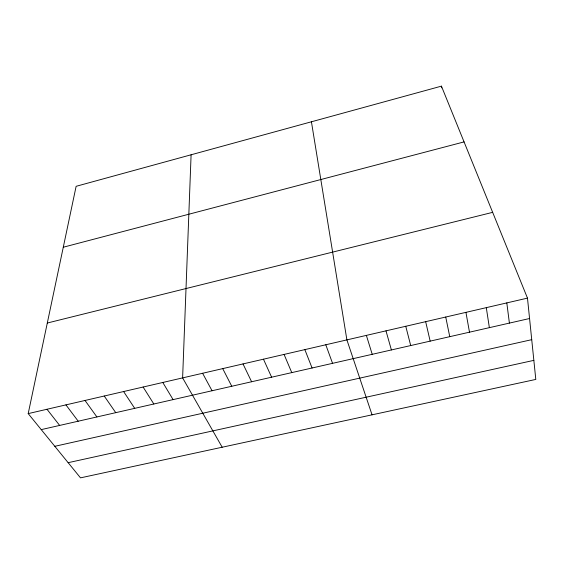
<?xml version="1.0" encoding="UTF-8"?>
<svg xmlns="http://www.w3.org/2000/svg" width="564" height="564" viewBox="0 0 564 564"><rect width="100%" height="100%" fill="white"/><g stroke="black" fill="none" stroke-linecap="round" stroke-linejoin="round"><path stroke-width="0.85" d="M191.097 154.783L182.616 377.894L222.181 447.224M28.2 413.609L76.126 186.31L441.429 86.144L527.481 298.123L535.8 379.424L80.504 477.856L28.2 413.609L527.481 298.123M63.281 247.222L464.066 141.902M47.298 323.024L492.661 212.346M41.228 429.62L529.568 318.512M54.814 446.307L531.732 339.676M68.152 462.684L533.847 360.361M46.995 409.267L59.65 425.425M65.932 404.881L78.213 421.209M85.009 400.468L96.902 416.951M104.234 396.027L115.74 412.665M123.608 391.543L134.711 408.35M143.122 387.031L153.831 404M162.799 382.477L173.092 399.622M202.596 373.269L212.05 390.753M222.724 368.616L231.755 386.269M243.013 363.921L251.607 381.757M263.466 359.19L271.608 377.203M284.073 354.425L291.771 372.621M304.849 349.617L312.082 367.996M325.788 344.773L332.556 363.336M372.057 414.829L346.895 339.895L311.427 121.789M366.367 335.39L372.226 354.312M385.987 330.849L391.395 349.948M405.756 326.274L410.712 345.556M425.665 321.67L430.163 341.128M445.729 317.031L449.755 336.673M465.934 312.357L469.488 332.182M441.429 86.144L441.704 87.843M486.295 307.648L489.369 327.663M506.81 302.903L509.398 323.101"/></g></svg>
